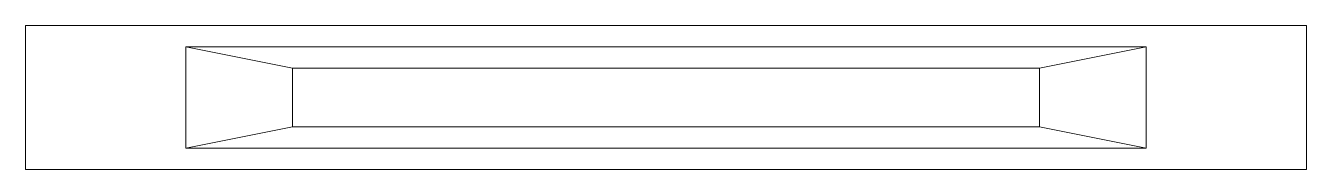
# Model space of a CAD drawing. Header units: millimetres. Extents: x 0 to 12000, y 0 to 1350.
import ezdxf

# ---------------------------------------------------------------- set-up
doc = ezdxf.new("R2010")
doc.units = ezdxf.units.MM
doc.layers.add('K-------ED1', color=3, linetype='Continuous', lineweight=0)
doc.layers.add('K-------ED2', color=1, linetype='Continuous', lineweight=0)

# ---------------------------------------------------------------- blocks, each defined once
blk = doc.blocks.new('*U2')
at = {"layer": 'K-------ED1'}
blk.add_lwpolyline([(0, 0), (12000, 0), (12000, 1350), (0, 1350)], close=True, dxfattribs=at)
at = {"layer": 'K-------ED2'}
for points in [[(1500, 200), (10500, 200), (10500, 1150), (1500, 1150)], [(2500, 400), (9500, 400), (9500, 950), (2500, 950)]]:
    blk.add_lwpolyline(points, close=True, dxfattribs=at)
for points in [[(2500, 400), (1500, 200), (1500, 1150), (2500, 950)], [(9500, 400), (10500, 200), (10500, 1150), (9500, 950)]]:
    blk.add_lwpolyline(points, dxfattribs=at)

msp = doc.modelspace()

# ---------------------------------------------------------------- block references
msp.add_blockref('*U2', (0, 0))

doc.saveas('drawing.dxf')
